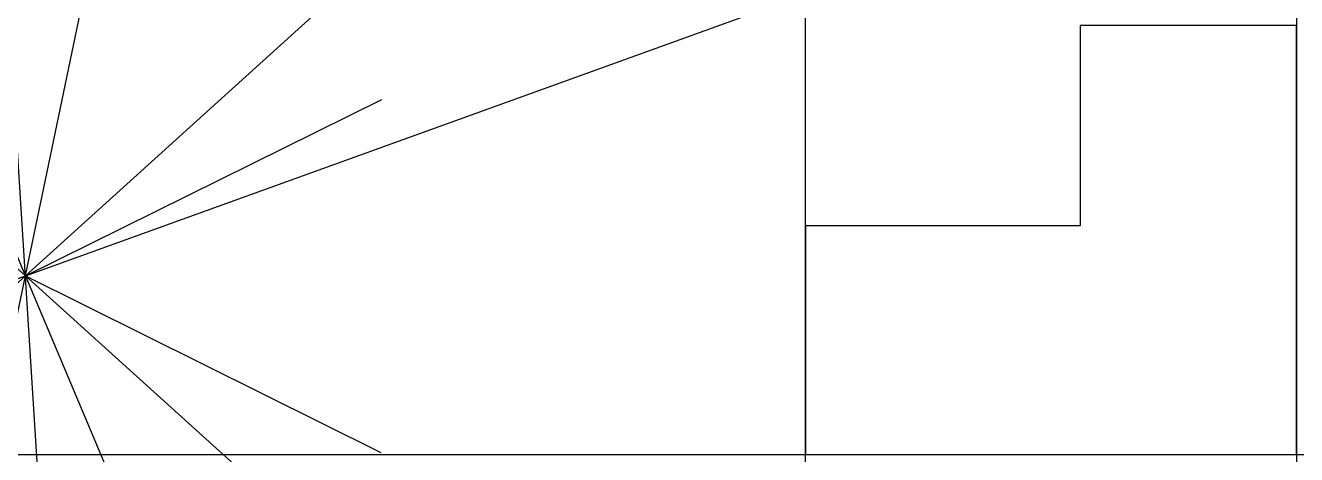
# Model space of a CAD drawing. Header units: inches. Extents: x 7.5 to 25.4, y 5 to 11.
import ezdxf

# ---------------------------------------------------------------- set-up
doc = ezdxf.new("R2010")
doc.units = ezdxf.units.IN
doc.header["$MEASUREMENT"] = 0
doc.layers.get('0').update_dxf_attribs({"true_color": 0xc2ced6})

msp = doc.modelspace()

# ---------------------------------------------------------------- linework, layer by layer
for p, q in [((25.408, 11.019), (22.362, 11.019)), ((22.362, 11.019), (22.362, 8.2)), ((25.408, 4.98), (25.408, 11.019)), ((7.518, 7.497), (12.533, 9.977)), ((22.362, 8.2), (18.499, 8.2)), ((18.499, 8.2), (18.499, 8.104)), ((18.499, 8.104), (18.499, 4.98)), ((7.518, 7.497), (12.518, 5.011)), ((18.499, 4.98), (25.408, 4.98))]:
    msp.add_line(p, q)
at = {"color": 40, "true_color": 0xf8d731}
for p, direction in [((7.518, 7.497), (0.940587, 0.339552)), ((7.518, 7.497), (0.741446, 0.671013)), ((7.518, 7.497), (0.204558, 0.978854)), ((18.499, 4.98), (0, 1)), ((25.408, 8), (0, -1)), ((7.518, 7.497), (-0.389045, 0.921219)), ((7.518, 7.497), (-0.742074, 0.670318)), ((7.518, 7.497), (-0.062706, 0.998032)), ((18.499, 4.98), (1, 0))]:
    msp.add_xline(p, direction, dxfattribs=at)

doc.saveas('drawing.dxf')
